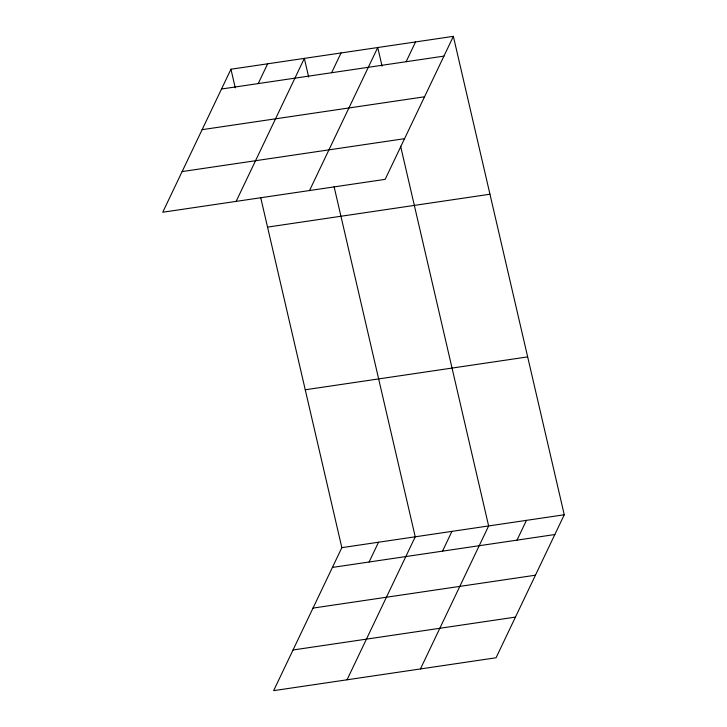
<?xml version="1.0" encoding="UTF-8"?>
<svg xmlns="http://www.w3.org/2000/svg" width="727" height="727" viewBox="0 0 727 727"><rect width="100%" height="100%" fill="white"/><g stroke="black" fill="none" stroke-linecap="round" stroke-linejoin="round"><path stroke-width="1.09" d="M230.95 69.229L162.739 212.229L385.156 179.351L453.366 36.35L230.95 69.229L235.266 87.867M258.212 83.578L267.645 63.803M236.139 201.379L304.349 58.378L308.666 77.017M331.612 72.736L341.045 52.953M309.538 190.529L377.74 47.528L382.066 66.166M406.12 61.713L415.553 41.939M260.684 197.508L341.844 547.649L273.634 690.65L496.05 657.771L564.261 514.771L453.366 36.35M369.107 561.998L378.54 542.224M347.033 679.8L415.244 536.799L334.084 186.657M442.507 551.148L451.94 531.373M420.433 668.949L488.635 525.948L400.613 146.2M517.015 540.134L526.448 520.359M221.517 89.003L443.933 56.124M202.115 129.67L424.532 96.791M182.132 171.572L404.548 138.684M267.545 227.106L489.962 194.227M305.249 389.772L527.666 356.893M341.844 547.649L564.261 514.771M332.412 567.423L554.828 534.545M313.019 608.09L535.426 575.211M293.036 649.983L515.443 617.105"/></g></svg>
